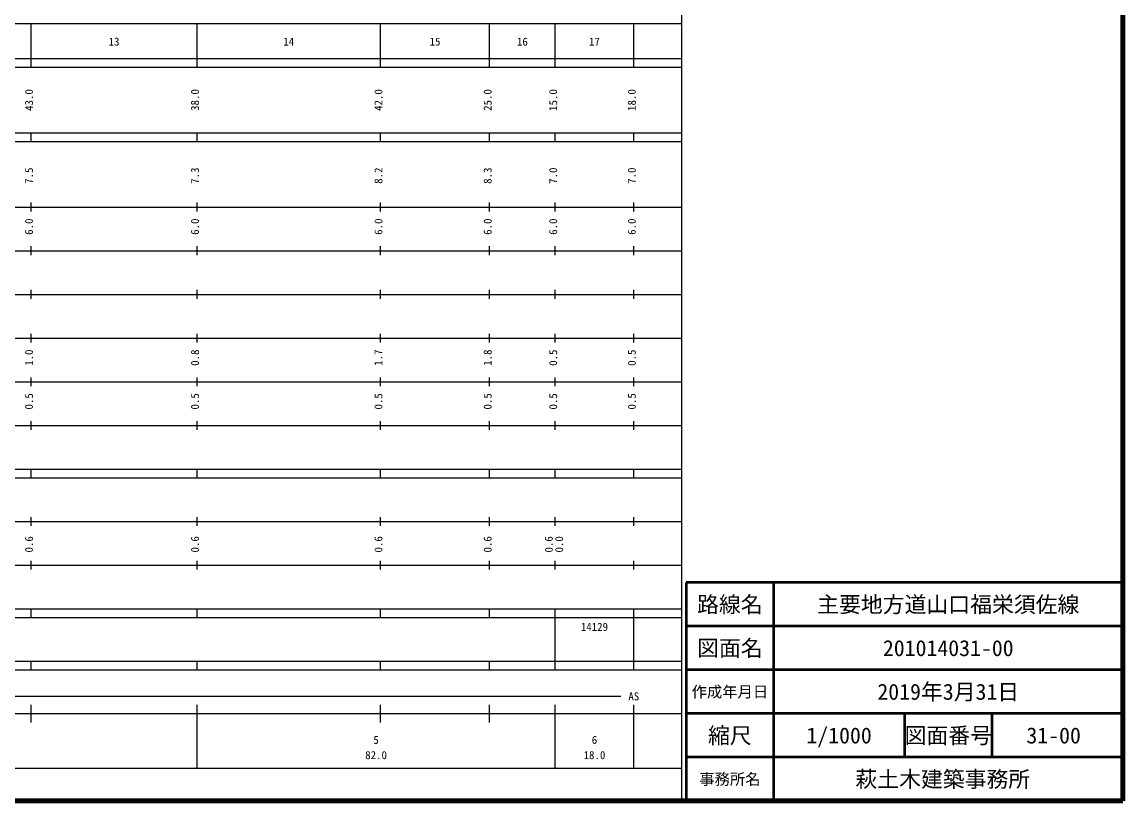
# Model space of a CAD drawing. Units: millimetres on the paper, enlarged 1000 times. Extents: x 40000 to 680000, y 20000 to 380000.
# Drawn here: x 427937 to 680000, y 20000 to 198357 of the extents above; entities that cross this region are included whole.
import ezdxf
from ezdxf.enums import TextEntityAlignment as Align

# ---------------------------------------------------------------- set-up
doc = ezdxf.new("R2010")
doc.units = ezdxf.units.MM
doc.header["$LTSCALE"] = 1000
for name, color, linetype, lineweight in [('M-TTL', 2, 'Continuous', 140), ('M-TTL-BAND', 7, 'Continuous', 25), ('M-TTL-FRAM', 2, 'Continuous', 50), ('M-TTL-LINE', 7, 'Continuous', 50)]:
    doc.layers.add(name, color=color, linetype=linetype, lineweight=lineweight)
doc.layers.add('M-TTL-TXT', color=7, linetype='Continuous')
doc.styles.add('ＭＳ ゴシック', font='')
doc.styles.get('ＭＳ ゴシック').set_extended_font_data('MS Gothic')

msp = doc.modelspace()

# ---------------------------------------------------------------- linework, layer by layer
at = {"layer": 'M-TTL'}
for p, q in [((680000, 20000), (680000, 380000)), ((40000, 20000), (680000, 20000))]:
    msp.add_line(p, q, dxfattribs=at)
at = {"layer": 'M-TTL-BAND'}
for p, q in [((579000, 20000), (579000, 370000)), ((68000, 198000), (579000, 198000)), ((430000, 188000), (430000, 198000)), ((468000, 188000), (468000, 198000)), ((510000, 188000), (510000, 198000)), ((535000, 188000), (535000, 198000)), ((550000, 188000), (550000, 198000)), ((568000, 188000), (568000, 198000)), ((40000, 190000), (579000, 190000)), ((40000, 188000), (579000, 188000)), ((40000, 173000), (579000, 173000)), ((430000, 171000), (430000, 173000)), ((468000, 171000), (468000, 173000)), ((510000, 171000), (510000, 173000)), ((535000, 171000), (535000, 173000)), ((550000, 171000), (550000, 173000)), ((568000, 171000), (568000, 173000)), ((40000, 171000), (579000, 171000)), ((430000, 155000), (430000, 157000)), ((468000, 155000), (468000, 157000)), ((510000, 155000), (510000, 157000)), ((535000, 155000), (535000, 157000)), ((550000, 155000), (550000, 157000)), ((568000, 155000), (568000, 157000)), ((40000, 156000), (579000, 156000)), ((430000, 145000), (430000, 147000)), ((468000, 145000), (468000, 147000)), ((510000, 145000), (510000, 147000)), ((535000, 145000), (535000, 147000)), ((550000, 145000), (550000, 147000)), ((568000, 145000), (568000, 147000)), ((46000, 146000), (579000, 146000)), ((430000, 135000), (430000, 137000)), ((468000, 135000), (468000, 137000)), ((510000, 135000), (510000, 137000)), ((535000, 135000), (535000, 137000)), ((550000, 135000), (550000, 137000)), ((568000, 135000), (568000, 137000)), ((52000, 136000), (579000, 136000)), ((430000, 125000), (430000, 127000)), ((468000, 125000), (468000, 127000)), ((510000, 125000), (510000, 127000)), ((535000, 125000), (535000, 127000)), ((550000, 125000), (550000, 127000)), ((568000, 125000), (568000, 127000)), ((46000, 126000), (579000, 126000)), ((52000, 116000), (579000, 116000)), ((430000, 115000), (430000, 117000)), ((468000, 115000), (468000, 117000)), ((510000, 115000), (510000, 117000)), ((535000, 115000), (535000, 117000)), ((550000, 115000), (550000, 117000)), ((568000, 115000), (568000, 117000)), ((46000, 106000), (579000, 106000)), ((430000, 105000), (430000, 107000)), ((468000, 105000), (468000, 107000)), ((510000, 105000), (510000, 107000)), ((535000, 105000), (535000, 107000)), ((550000, 105000), (550000, 107000)), ((568000, 105000), (568000, 107000)), ((40000, 96000), (579000, 96000)), ((430000, 94000), (430000, 96000)), ((468000, 94000), (468000, 96000)), ((510000, 94000), (510000, 96000)), ((535000, 94000), (535000, 96000)), ((550000, 94000), (550000, 96000)), ((568000, 94000), (568000, 96000)), ((40000, 94000), (579000, 94000)), ((49000, 84000), (579000, 84000)), ((430000, 83000), (430000, 85000)), ((468000, 83000), (468000, 85000)), ((510000, 83000), (510000, 85000)), ((535000, 83000), (535000, 85000)), ((550000, 83000), (550000, 85000)), ((568000, 83000), (568000, 85000)), ((40000, 74000), (579000, 74000)), ((430000, 73000), (430000, 75000)), ((468000, 73000), (468000, 75000)), ((510000, 73000), (510000, 75000)), ((535000, 73000), (535000, 75000)), ((550000, 73000), (550000, 75000)), ((568000, 73000), (568000, 75000)), ((40000, 64000), (579000, 64000)), ((430000, 62000), (430000, 64000)), ((468000, 62000), (468000, 64000)), ((510000, 62000), (510000, 64000)), ((535000, 62000), (535000, 64000)), ((550000, 62000), (550000, 64000)), ((568000, 62000), (568000, 64000)), ((40000, 62000), (579000, 62000)), ((550000, 52000), (550000, 62000)), ((568000, 52000), (568000, 62000)), ((40000, 52000), (579000, 52000)), ((430000, 50000), (430000, 52000)), ((468000, 50000), (468000, 52000)), ((510000, 50000), (510000, 52000)), ((535000, 50000), (535000, 52000)), ((550000, 50000), (550000, 52000)), ((568000, 50000), (568000, 52000)), ((40000, 50000), (579000, 50000)), ((71000, 44000), (565000, 44000)), ((430000, 38000), (430000, 42000)), ((468000, 27500), (468000, 42000)), ((510000, 38000), (510000, 42000)), ((535000, 38000), (535000, 42000)), ((550000, 27500), (550000, 42000)), ((568000, 27500), (568000, 42000)), ((40000, 40000), (579000, 40000)), ((68000, 27500), (579000, 27500))]:
    msp.add_line(p, q, dxfattribs=at)
at = {"layer": 'M-TTL-FRAM'}
for p, q in [((680000, 70000), (580000, 70000)), ((580000, 70000), (580000, 20000))]:
    msp.add_line(p, q, dxfattribs=at)
at = {"layer": 'M-TTL-LINE'}
for p, q in [((600000, 70000), (600000, 20000)), ((680000, 60000), (580000, 60000)), ((680000, 50000), (580000, 50000)), ((680000, 40000), (580000, 40000)), ((630000, 40000), (630000, 30000)), ((650000, 40000), (650000, 30000)), ((680000, 30000), (580000, 30000))]:
    msp.add_line(p, q, dxfattribs=at)

# ---------------------------------------------------------------- texts
at = {"layer": 'M-TTL-BAND', "style": 'ＭＳ ゴシック'}
for s, p in [('13', (449000, 192405)), ('14', (489000, 192405)), ('15', (522500, 192405)), ('16', (542500, 192405)), ('17', (559000, 192405)), ('AS', (568000, 42500)), ('5', (509000, 32523)), ('6', (559000, 32523)), ('82.0', (509000, 29033)), ('18.0', (559000, 29033))]:
    msp.add_text(s, height=1833, dxfattribs=at).set_placement(p, align=Align.BOTTOM_CENTER)
for s, p in [('43.0', (431000, 180500)), ('38.0', (469000, 180500)), ('42.0', (511000, 180500)), ('25.0', (536000, 180500)), ('15.0', (551000, 180500)), ('18.0', (569000, 180500)), ('7.5', (431000, 163174)), ('7.3', (469000, 163174)), ('8.2', (511000, 163174)), ('8.3', (536000, 163174)), ('7.0', (551000, 163174)), ('7.0', (569000, 163174)), ('6.0', (431000, 151500)), ('6.0', (469000, 151500)), ('6.0', (511000, 151500)), ('6.0', (536000, 151500)), ('6.0', (551000, 151500)), ('6.0', (569000, 151500)), ('1.0', (431000, 121500)), ('0.8', (469000, 121500)), ('1.7', (511000, 121500)), ('1.8', (536000, 121500)), ('0.5', (551000, 121500)), ('0.5', (569000, 121500)), ('0.5', (431000, 111500)), ('0.5', (469000, 111500)), ('0.5', (511000, 111500)), ('0.5', (536000, 111500)), ('0.5', (551000, 111500)), ('0.5', (569000, 111500)), ('0.6', (431000, 78764)), ('0.6', (469000, 78764)), ('0.6', (511000, 78764)), ('0.6', (536000, 78764)), ('0.6', (550000, 78764)), ('0.0', (552370, 78764))]:
    msp.add_text(s, height=1833, rotation=90, dxfattribs=at).set_placement(p, align=Align.BOTTOM_CENTER)
msp.add_text('14129', height=1833, dxfattribs=at).set_placement((555875, 58405), align=Align.BOTTOM_LEFT)
at = {"layer": 'M-TTL-TXT', "style": 'ＭＳ ゴシック'}
for s, height, p in [('路線名', 3666, (590000, 65000)), ('路線名', 3666, (590000, 65000)), ('主要地方道山口福栄須佐線', 3666, (640000, 65000)), ('図面名', 3666, (590000, 55000)), ('図面名', 3666, (590000, 55000)), ('201014031-00', 3666, (640000, 55000)), ('作成年月日', 2566, (590000, 45000)), ('作成年月日', 2566, (590000, 45000)), ('2019年3月31日', 3666, (640000, 45000)), ('縮尺', 3666, (590000, 35000)), ('縮尺', 3666, (590000, 35000)), ('1/1000', 3666, (615000, 35000)), ('図面番号', 3666, (640000, 35000)), ('図面番号', 3666, (640000, 35000)), ('31-00', 3666, (664125, 35000)), ('事務所名', 2566, (590000, 25000)), ('事務所名', 2566, (590000, 25000)), ('萩土木建築事務所 ', 3666, (640000, 25000))]:
    msp.add_text(s, height=height, dxfattribs=at).set_placement(p, align=Align.MIDDLE_CENTER)

doc.saveas('drawing.dxf')
